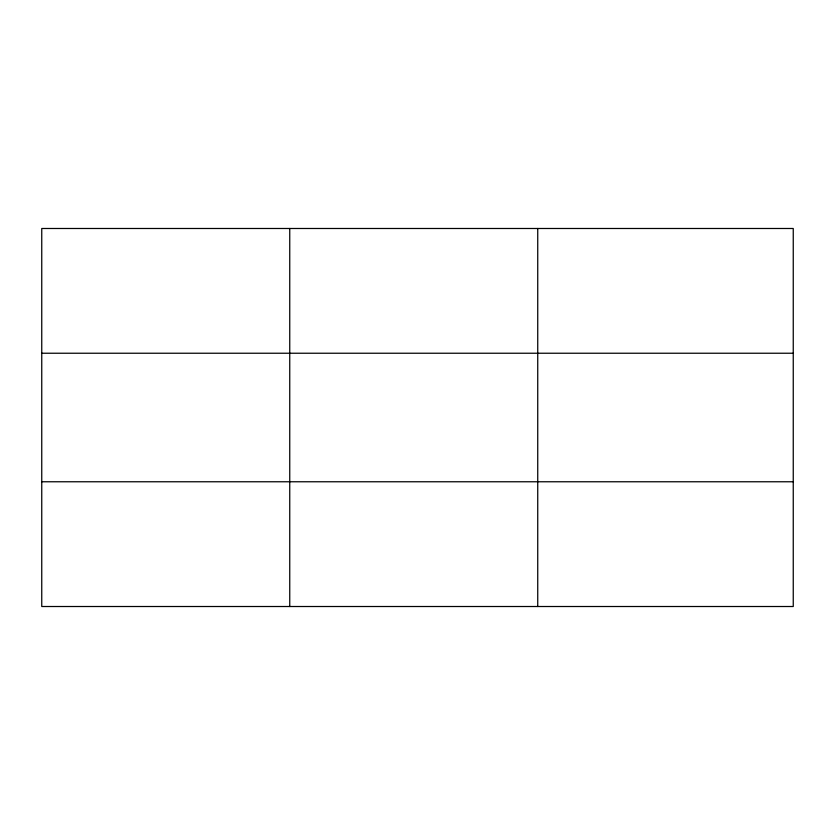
<?xml version="1.0" encoding="UTF-8"?>
<svg xmlns="http://www.w3.org/2000/svg" width="835" height="835" viewBox="0 0 835 835"><rect width="100%" height="100%" fill="white"/><g stroke="black" fill="none" stroke-linecap="round" stroke-linejoin="round"><path stroke-width="1.25" d="M793.25 353.236L793.25 228.487L41.75 228.487L41.75 606.513L793.25 606.513L793.25 353.236L41.75 353.236M41.75 481.764L793.25 481.764M537.74 228.487L537.74 606.513M289.745 228.487L289.745 606.513"/></g></svg>
